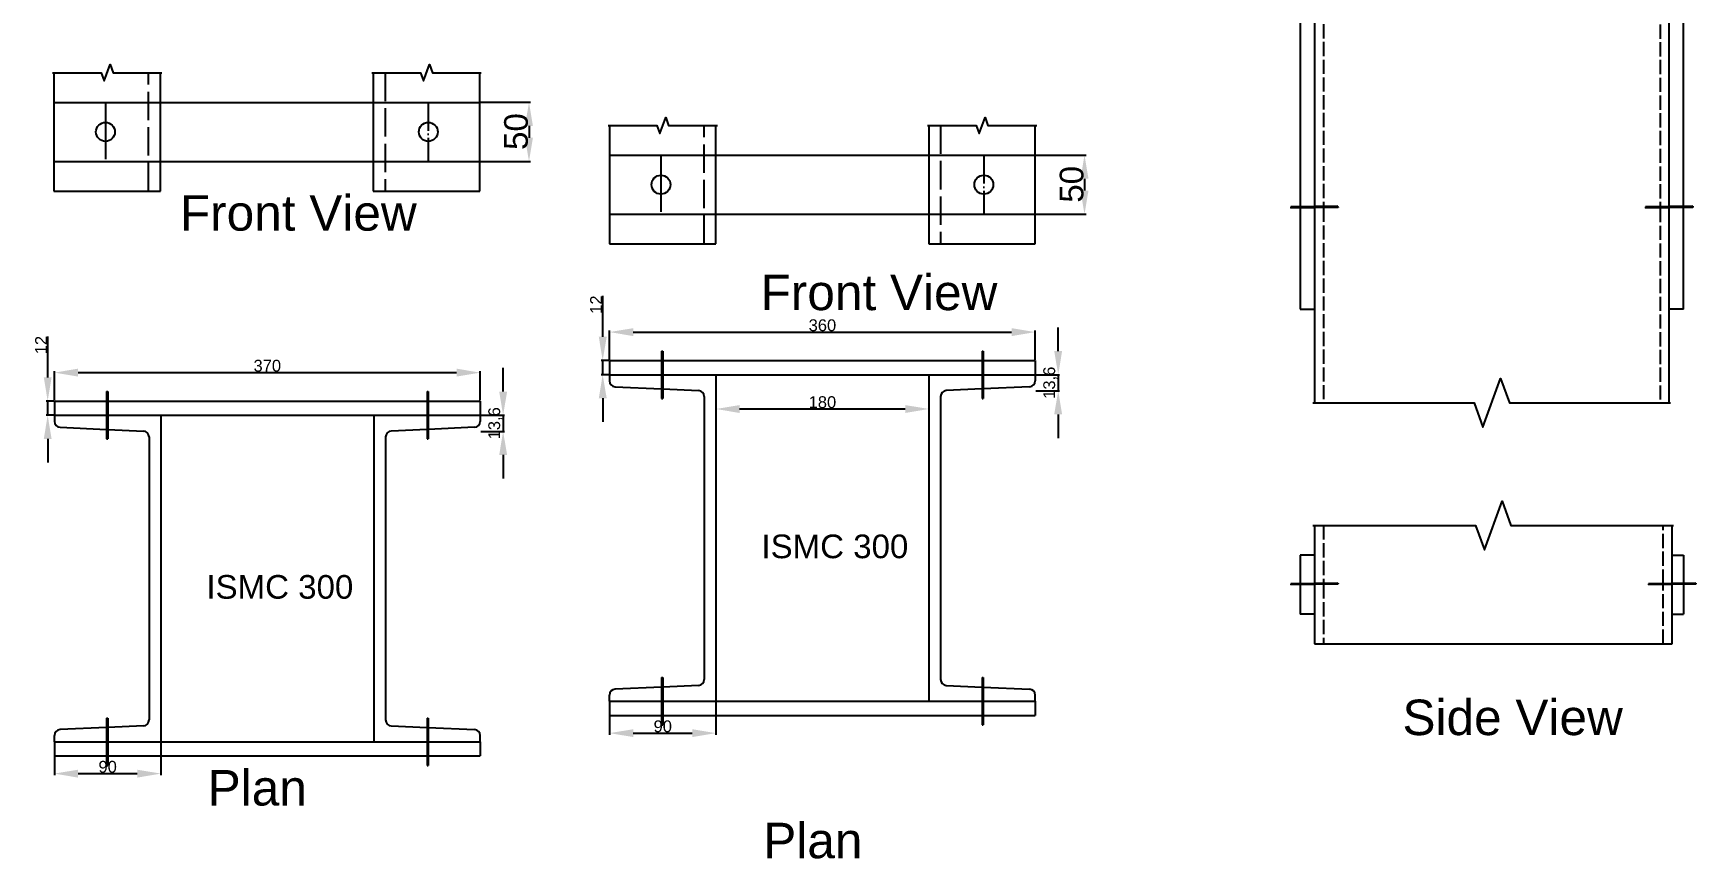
# Model space of a CAD drawing. Header units: millimetres. Extents: x 1249 to 2724, y 773 to 2833.
# Drawn here: x 1249 to 2655, y 773 to 1471 of the extents above; entities that cross this region are included whole.
import ezdxf

# ---------------------------------------------------------------- set-up
doc = ezdxf.new("R2010")
doc.units = ezdxf.units.MM
doc.linetypes.add('ACAD_ISO02W100', pattern=[15, 12, -3])
doc.linetypes.add('ACAD_ISO04W100', pattern=[30, 24, -3, 0, -3])
doc.styles.get("Standard").update_dxf_attribs({"font": 'arial.ttf'})
doc.dimstyles.new('ISO-25', dxfattribs={"dimtxt": 2.5, "dimasz": 2.5, "dimexe": 1.25, "dimexo": 0.625, "dimtad": 1, "dimtxsty": 'Standard', "dimcen": 2.5, "dimadec": 0, "dimazin": 0, "dimtfac": 1, "dimtmove": 0, "dimatfit": 3, "dimfxl": 1, "dimarcsym": 0})

# ---------------------------------------------------------------- blocks, each defined once
blk = doc.blocks.new('*D23')
at = {"color": 0, "lineweight": -2, "transparency": 16777216}
for p, q in [((1627.1, 1412.8), (1669.3, 1412.8)), ((1668.1, 1392.8), (1668.1, 1382.8)), ((1627.1, 1362.8), (1669.3, 1362.8))]:
    blk.add_line(p, q, dxfattribs=at)
at = {"color": 0, "transparency": 16777216}
for points in [[(1664.7, 1392.8), (1671.4, 1392.8), (1668.1, 1412.8)], [(1664.7, 1382.8), (1671.4, 1382.8), (1668.1, 1362.8)]]:
    blk.add_solid(points, dxfattribs=at)
at = {"layer": 'Defpoints', "color": 0, "transparency": 16777216}
for p in [(1626.4, 1412.8), (1626.4, 1362.8), (1668.1, 1362.8)]:
    blk.add_point(p, dxfattribs=at)
at = {"color": 0, "transparency": 16777216, "insert": (1657.2, 1388.1), "char_height": 20, "attachment_point": 5, "rotation": 90}
blk.add_mtext('50', dxfattribs=at)
blk = doc.blocks.new('*D25')
at = {"color": 0, "lineweight": -2, "transparency": 16777216}
for p, q in [((1266.8, 1161), (1266.8, 1185.6)), ((1286.8, 1184.3), (1606.8, 1184.3)), ((1626.8, 1161), (1626.8, 1185.6))]:
    blk.add_line(p, q, dxfattribs=at)
at = {"color": 0, "transparency": 16777216}
for points in [[(1286.8, 1187.7), (1286.8, 1181), (1266.8, 1184.3)], [(1606.8, 1187.7), (1606.8, 1181), (1626.8, 1184.3)]]:
    blk.add_solid(points, dxfattribs=at)
at = {"layer": 'Defpoints', "color": 0, "transparency": 16777216}
for p in [(1626.8, 1184.3), (1266.8, 1160.3), (1626.8, 1160.3)]:
    blk.add_point(p, dxfattribs=at)
at = {"color": 0, "transparency": 16777216, "insert": (1446.8, 1190.1), "char_height": 10, "attachment_point": 5}
blk.add_mtext('370', dxfattribs=at)
blk = doc.blocks.new('*D26')
at = {"color": 0, "lineweight": -2, "transparency": 16777216}
for p, q in [((1261.1, 1180.3), (1261.1, 1214.9)), ((1266.2, 1160.3), (1259.8, 1160.3)), ((1261.1, 1148.3), (1261.1, 1160.3)), ((1266.2, 1148.3), (1259.8, 1148.3)), ((1261.1, 1128.3), (1261.1, 1108.3))]:
    blk.add_line(p, q, dxfattribs=at)
at = {"color": 0, "transparency": 16777216}
for points in [[(1257.8, 1180.3), (1264.4, 1180.3), (1261.1, 1160.3)], [(1257.8, 1128.3), (1264.4, 1128.3), (1261.1, 1148.3)]]:
    blk.add_solid(points, dxfattribs=at)
at = {"layer": 'Defpoints', "color": 0, "transparency": 16777216}
for p in [(1261.1, 1160.3), (1266.8, 1160.3), (1266.8, 1148.3)]:
    blk.add_point(p, dxfattribs=at)
at = {"color": 0, "transparency": 16777216, "insert": (1255.5, 1207.6), "char_height": 10, "attachment_point": 5, "rotation": 90}
blk.add_mtext('12', dxfattribs=at)
blk = doc.blocks.new('*D15')
at = {"color": 0, "lineweight": -2, "transparency": 16777216}
for p, q in [((1646.2, 1168.3), (1646.2, 1188.3)), ((1627.5, 1148.3), (1647.5, 1148.3)), ((1646.2, 1148.3), (1646.2, 1134.7)), ((1627.5, 1134.7), (1647.5, 1134.7)), ((1646.2, 1114.7), (1646.2, 1094.7))]:
    blk.add_line(p, q, dxfattribs=at)
at = {"color": 0, "transparency": 16777216}
for points in [[(1642.9, 1168.3), (1649.6, 1168.3), (1646.2, 1148.3)], [(1642.9, 1114.7), (1649.6, 1114.7), (1646.2, 1134.7)]]:
    blk.add_solid(points, dxfattribs=at)
at = {"layer": 'Defpoints', "color": 0, "transparency": 16777216}
for p in [(1626.8, 1148.3), (1626.8, 1134.7), (1646.2, 1134.7)]:
    blk.add_point(p, dxfattribs=at)
at = {"color": 0, "transparency": 16777216, "insert": (1639.6, 1141.5), "char_height": 10, "attachment_point": 5, "rotation": 90}
blk.add_mtext('13,6', dxfattribs=at)
blk = doc.blocks.new('*D27')
at = {"color": 0, "lineweight": -2, "transparency": 16777216}
for p, q in [((1266.8, 871.7), (1266.8, 844.1)), ((1356.8, 871.7), (1356.8, 844.1)), ((1286.8, 845.4), (1336.8, 845.4))]:
    blk.add_line(p, q, dxfattribs=at)
at = {"color": 0, "transparency": 16777216}
for points in [[(1286.8, 848.7), (1286.8, 842), (1266.8, 845.4)], [(1336.8, 848.7), (1336.8, 842), (1356.8, 845.4)]]:
    blk.add_solid(points, dxfattribs=at)
at = {"layer": 'Defpoints', "color": 0, "transparency": 16777216}
for p in [(1266.8, 872.3), (1356.8, 872.3), (1356.8, 845.4)]:
    blk.add_point(p, dxfattribs=at)
at = {"color": 0, "transparency": 16777216, "insert": (1311.8, 851.1), "char_height": 10, "attachment_point": 5}
blk.add_mtext('90', dxfattribs=at)
blk = doc.blocks.new('*D119')
at = {"color": 0, "lineweight": -2, "transparency": 16777216}
for p, q in [((2096.8, 1368.2), (2139.1, 1368.2)), ((2137.8, 1348.2), (2137.8, 1338.2)), ((2096.8, 1318.2), (2139.1, 1318.2))]:
    blk.add_line(p, q, dxfattribs=at)
at = {"color": 0, "transparency": 16777216}
for points in [[(2134.5, 1348.2), (2141.2, 1348.2), (2137.8, 1368.2)], [(2134.5, 1338.2), (2141.2, 1338.2), (2137.8, 1318.2)]]:
    blk.add_solid(points, dxfattribs=at)
at = {"layer": 'Defpoints', "color": 0, "transparency": 16777216}
for p in [(2096.2, 1368.2), (2096.2, 1318.2), (2137.8, 1318.2)]:
    blk.add_point(p, dxfattribs=at)
at = {"color": 0, "transparency": 16777216, "insert": (2127, 1343.5), "char_height": 20, "attachment_point": 5, "rotation": 90}
blk.add_mtext('50', dxfattribs=at)
blk = doc.blocks.new('*D121')
at = {"color": 0, "lineweight": -2, "transparency": 16777216}
for p, q in [((1736.2, 1195.2), (1736.2, 1219.8)), ((1756.2, 1218.6), (2076.2, 1218.6)), ((2096.2, 1195.2), (2096.2, 1219.8))]:
    blk.add_line(p, q, dxfattribs=at)
at = {"color": 0, "transparency": 16777216}
for points in [[(1756.2, 1221.9), (1756.2, 1215.2), (1736.2, 1218.6)], [(2076.2, 1221.9), (2076.2, 1215.2), (2096.2, 1218.6)]]:
    blk.add_solid(points, dxfattribs=at)
at = {"layer": 'Defpoints', "color": 0, "transparency": 16777216}
for p in [(2096.2, 1218.6), (1736.2, 1194.6), (2096.2, 1194.6)]:
    blk.add_point(p, dxfattribs=at)
at = {"color": 0, "transparency": 16777216, "insert": (1916.2, 1224.3), "char_height": 10, "attachment_point": 5}
blk.add_mtext('360', dxfattribs=at)
blk = doc.blocks.new('*D122')
at = {"color": 0, "lineweight": -2, "transparency": 16777216}
for p, q in [((1730.4, 1214.6), (1730.4, 1249.1)), ((1735.6, 1194.6), (1729.2, 1194.6)), ((1735.6, 1182.6), (1729.2, 1182.6)), ((1730.4, 1182.6), (1730.4, 1194.6)), ((1730.4, 1162.6), (1730.4, 1142.6))]:
    blk.add_line(p, q, dxfattribs=at)
at = {"color": 0, "transparency": 16777216}
for points in [[(1727.1, 1214.6), (1733.8, 1214.6), (1730.4, 1194.6)], [(1727.1, 1162.6), (1733.8, 1162.6), (1730.4, 1182.6)]]:
    blk.add_solid(points, dxfattribs=at)
at = {"layer": 'Defpoints', "color": 0, "transparency": 16777216}
for p in [(1730.4, 1194.6), (1736.2, 1194.6), (1736.2, 1182.6)]:
    blk.add_point(p, dxfattribs=at)
at = {"color": 0, "transparency": 16777216, "insert": (1724.8, 1241.8), "char_height": 10, "attachment_point": 5, "rotation": 90}
blk.add_mtext('12', dxfattribs=at)
blk = doc.blocks.new('*D111')
at = {"color": 0, "lineweight": -2, "transparency": 16777216}
for p, q in [((2115.6, 1202.6), (2115.6, 1222.6)), ((2096.8, 1182.6), (2116.8, 1182.6)), ((2115.6, 1182.6), (2115.6, 1169)), ((2096.8, 1169), (2116.8, 1169)), ((2115.6, 1149), (2115.6, 1129))]:
    blk.add_line(p, q, dxfattribs=at)
at = {"color": 0, "transparency": 16777216}
for points in [[(2112.2, 1202.6), (2118.9, 1202.6), (2115.6, 1182.6)], [(2112.2, 1149), (2118.9, 1149), (2115.6, 1169)]]:
    blk.add_solid(points, dxfattribs=at)
at = {"layer": 'Defpoints', "color": 0, "transparency": 16777216}
for p in [(2096.2, 1182.6), (2096.2, 1169), (2115.6, 1169)]:
    blk.add_point(p, dxfattribs=at)
at = {"color": 0, "transparency": 16777216, "insert": (2108.9, 1175.8), "char_height": 10, "attachment_point": 5, "rotation": 90}
blk.add_mtext('13,6', dxfattribs=at)
blk = doc.blocks.new('*D123')
at = {"color": 0, "lineweight": -2, "transparency": 16777216}
for p, q in [((1736.2, 905.9), (1736.2, 878.3)), ((1826.2, 905.9), (1826.2, 878.3)), ((1756.2, 879.6), (1806.2, 879.6))]:
    blk.add_line(p, q, dxfattribs=at)
at = {"color": 0, "transparency": 16777216}
for points in [[(1756.2, 882.9), (1756.2, 876.3), (1736.2, 879.6)], [(1806.2, 882.9), (1806.2, 876.3), (1826.2, 879.6)]]:
    blk.add_solid(points, dxfattribs=at)
at = {"layer": 'Defpoints', "color": 0, "transparency": 16777216}
for p in [(1736.2, 906.6), (1826.2, 906.6), (1826.2, 879.6)]:
    blk.add_point(p, dxfattribs=at)
at = {"color": 0, "transparency": 16777216, "insert": (1781.2, 885.3), "char_height": 10, "attachment_point": 5}
blk.add_mtext('90', dxfattribs=at)
blk = doc.blocks.new('*D124')
at = {"color": 0, "lineweight": -2, "transparency": 16777216}
for p, q in [((1826.2, 1181.9), (1826.2, 1152.3)), ((2006.2, 1181.9), (2006.2, 1152.3)), ((1846.2, 1153.6), (1986.2, 1153.6))]:
    blk.add_line(p, q, dxfattribs=at)
at = {"color": 0, "transparency": 16777216}
for points in [[(1846.2, 1156.9), (1846.2, 1150.2), (1826.2, 1153.6)], [(1986.2, 1156.9), (1986.2, 1150.2), (2006.2, 1153.6)]]:
    blk.add_solid(points, dxfattribs=at)
at = {"layer": 'Defpoints', "color": 0, "transparency": 16777216}
for p in [(1826.2, 1182.6), (2006.2, 1182.6), (2006.2, 1153.6)]:
    blk.add_point(p, dxfattribs=at)
at = {"color": 0, "transparency": 16777216, "insert": (1916.2, 1159.3), "char_height": 10, "attachment_point": 5}
blk.add_mtext('180', dxfattribs=at)

msp = doc.modelspace()

# ---------------------------------------------------------------- hatches: boundary and pattern name
h = msp.add_hatch(color=256)
h.dxf.hatch_style = 1
h.paths.add_polyline_path([(2652.172, 1324.964), (2612.178, 1324.326), (2612.193, 1323.327), (2652.188, 1323.964)])
h.paths.add_polyline_path([(2352.172, 1324.964), (2312.178, 1324.326), (2312.193, 1323.327), (2352.188, 1323.964)])
h.paths.add_polyline_path([(2352.188, 1659.014), (2352.172, 1660.014), (2312.178, 1659.377), (2312.193, 1658.377)])
h.paths.add_polyline_path([(2652.172, 1660.014), (2612.178, 1659.377), (2612.193, 1658.377), (2652.188, 1659.014)])
h.paths.add_polyline_path([(2352.172, 1995.065), (2312.178, 1994.427), (2312.193, 1993.427), (2352.188, 1994.065)])
h.paths.add_polyline_path([(2652.172, 1995.065), (2612.178, 1994.427), (2612.193, 1993.427), (2652.188, 1994.065)])
h.paths.add_polyline_path([(2352.172, 2330.115), (2312.178, 2329.478), (2312.193, 2328.478), (2352.188, 2329.115)])
h.paths.add_polyline_path([(2352.172, 2665.165), (2312.178, 2664.528), (2312.193, 2663.528), (2352.188, 2664.166)])
h.paths.add_polyline_path([(2652.188, 2664.166), (2652.172, 2665.165), (2612.178, 2664.528), (2612.193, 2663.528)])
h.paths.add_polyline_path([(2652.188, 2329.115), (2652.172, 2330.115), (2612.178, 2329.478), (2612.193, 2328.478)])
h = msp.add_hatch(color=256)
h.dxf.hatch_style = 1
h.paths.add_polyline_path([(1781.188, 926.56), (1780.188, 926.56), (1780.188, 886.56), (1781.188, 886.56)])
h.paths.add_polyline_path([(2052.188, 926.56), (2051.188, 926.56), (2051.188, 886.56), (2052.188, 886.56)])
h.paths.add_polyline_path([(2052.188, 1202.56), (2051.188, 1202.56), (2051.188, 1162.56), (2052.188, 1162.56)])
h.paths.add_polyline_path([(1781.188, 1202.56), (1780.188, 1202.56), (1780.188, 1162.56), (1781.188, 1162.56)])
h = msp.add_hatch(color=256)
h.dxf.hatch_style = 1
h.paths.add_polyline_path([(1311.846, 892.327), (1310.846, 892.327), (1310.846, 852.327), (1311.846, 852.327)])
h.paths.add_polyline_path([(1582.846, 892.327), (1581.846, 892.327), (1581.846, 852.327), (1582.846, 852.327)])
h.paths.add_polyline_path([(1582.846, 1168.327), (1581.846, 1168.327), (1581.846, 1128.327), (1582.846, 1128.327)])
h.paths.add_polyline_path([(1311.846, 1168.327), (1310.846, 1168.327), (1310.846, 1128.327), (1311.846, 1128.327)])
h = msp.add_hatch(color=256)
h.dxf.hatch_style = 1
h.paths.add_polyline_path([(2654.688, 1005.481), (2654.672, 1006.481), (2614.678, 1005.843), (2614.693, 1004.843)])
h.paths.add_polyline_path([(2352.188, 1005.481), (2352.172, 1006.481), (2312.178, 1005.843), (2312.193, 1004.843)])

# ---------------------------------------------------------------- linework, layer by layer
for p, q in [((2644.191, 1324.837), (2644.191, 1658.887)), ((2320.191, 1658.504), (2320.191, 1324.454)), ((2332.191, 1658.696), (2332.191, 1324.645)), ((2632.191, 1324.645), (2632.191, 1658.696)), ((1266.429, 1437.773), (1266.429, 1337.773)), ((1356.429, 1337.773), (1356.429, 1437.773)), ((1536.429, 1437.773), (1536.429, 1337.773)), ((1626.429, 1337.773), (1626.429, 1437.773)), ((1266.429, 1412.773), (1626.429, 1412.773)), ((1736.188, 1393.215), (1736.188, 1293.215)), ((1826.188, 1293.215), (1826.188, 1393.215)), ((2006.188, 1393.215), (2006.188, 1293.215)), ((2096.188, 1293.215), (2096.188, 1393.215)), ((1736.188, 1368.215), (2096.188, 1368.215)), ((1266.429, 1362.773), (1626.429, 1362.773)), ((1266.429, 1337.773), (1356.429, 1337.773)), ((1536.429, 1337.773), (1626.429, 1337.773)), ((2352.172, 1324.964), (2312.178, 1324.326)), ((2312.178, 1324.326), (2312.193, 1323.327)), ((2352.188, 1323.964), (2312.193, 1323.327)), ((2320.191, 1323.454), (2320.191, 1237.985)), ((2332.191, 1323.645), (2332.191, 1237.985)), ((2352.172, 1324.964), (2352.188, 1323.964)), ((2652.172, 1324.964), (2612.178, 1324.326)), ((2612.178, 1324.326), (2612.193, 1323.327)), ((2652.188, 1323.964), (2612.193, 1323.327)), ((2632.191, 1237.985), (2632.191, 1323.645)), ((2644.191, 1237.985), (2644.191, 1323.836)), ((2652.172, 1324.964), (2652.188, 1323.964)), ((1736.188, 1318.215), (2096.188, 1318.215)), ((1736.188, 1293.215), (1826.188, 1293.215)), ((2006.188, 1293.215), (2096.188, 1293.215)), ((2320.191, 1237.985), (2332.191, 1237.985)), ((2332.191, 1237.985), (2332.191, 1158.696)), ((2632.191, 1158.696), (2632.191, 1237.985)), ((2644.191, 1237.985), (2632.191, 1237.985)), ((1780.188, 1202.56), (1780.188, 1162.56)), ((1780.188, 1202.56), (1781.188, 1202.56)), ((1781.188, 1202.56), (1781.188, 1162.56)), ((2051.188, 1202.56), (2051.188, 1162.56)), ((2051.188, 1202.56), (2052.188, 1202.56)), ((2052.188, 1202.56), (2052.188, 1162.56)), ((1736.188, 1194.56), (1780.188, 1194.56)), ((1736.188, 1194.56), (1736.188, 1182.56)), ((1736.188, 1182.56), (1780.188, 1182.56)), ((1736.188, 1182.56), (1736.188, 1177.341)), ((1781.188, 1194.56), (2051.188, 1194.56)), ((1781.188, 1182.56), (2051.188, 1182.56)), ((1826.188, 1182.56), (1826.188, 906.56)), ((2006.188, 1182.56), (2006.188, 906.56)), ((2052.188, 1194.56), (2096.188, 1194.56)), ((2052.188, 1182.56), (2096.188, 1182.56)), ((2096.188, 1194.56), (2096.188, 1182.56)), ((2096.188, 1182.56), (2096.188, 1177.341)), ((1310.846, 1168.327), (1310.846, 1128.327)), ((1310.846, 1168.327), (1311.846, 1168.327)), ((1311.846, 1168.327), (1311.846, 1128.327)), ((1581.846, 1168.327), (1581.846, 1128.327)), ((1581.846, 1168.327), (1582.846, 1168.327)), ((1582.846, 1168.327), (1582.846, 1128.327)), ((1740.964, 1172.346), (1780.188, 1170.58)), ((1781.188, 1170.535), (1811.413, 1169.175)), ((2051.188, 1170.535), (2020.964, 1169.175)), ((2091.413, 1172.346), (2052.188, 1170.58)), ((1266.846, 1160.327), (1310.846, 1160.327)), ((1266.846, 1160.327), (1266.846, 1148.327)), ((1311.846, 1160.327), (1581.846, 1160.327)), ((1582.846, 1160.327), (1626.846, 1160.327)), ((1626.846, 1160.327), (1626.846, 1148.327)), ((1780.188, 1162.56), (1781.188, 1162.56)), ((1816.188, 1164.18), (1816.188, 924.941)), ((2016.188, 1164.18), (2016.188, 924.941)), ((2051.188, 1162.56), (2052.188, 1162.56)), ((2332.191, 1158.696), (2339.791, 1158.696)), ((2624.591, 1158.696), (2632.191, 1158.696)), ((1266.846, 1148.327), (1310.846, 1148.327)), ((1266.846, 1148.327), (1266.846, 1143.107)), ((1311.846, 1148.327), (1581.846, 1148.327)), ((1356.846, 1148.327), (1356.846, 872.327)), ((1536.846, 1148.327), (1536.846, 872.327)), ((1582.846, 1148.327), (1626.846, 1148.327)), ((1626.846, 1148.327), (1626.846, 1143.107)), ((1271.621, 1138.112), (1310.846, 1136.347)), ((1310.846, 1128.327), (1311.846, 1128.327)), ((1311.846, 1136.302), (1342.071, 1134.942)), ((1346.846, 1129.947), (1346.846, 890.707)), ((1546.846, 1129.947), (1546.846, 890.707)), ((1581.846, 1136.302), (1551.621, 1134.942)), ((1581.846, 1128.327), (1582.846, 1128.327)), ((1622.071, 1138.112), (1582.846, 1136.347)), ((2332.191, 1055.162), (2332.191, 1006.162)), ((2634.691, 1006.162), (2634.691, 1055.162)), ((2320.191, 1030.162), (2320.191, 1005.971)), ((2332.191, 1030.162), (2320.191, 1030.162)), ((2634.691, 1030.162), (2644.191, 1030.162)), ((2644.191, 1030.162), (2644.191, 1006.313)), ((2352.172, 1006.481), (2312.178, 1005.843)), ((2312.178, 1005.843), (2312.193, 1004.843)), ((2352.188, 1005.481), (2312.193, 1004.843)), ((2320.191, 1004.971), (2320.191, 980.162)), ((2332.191, 1005.162), (2332.191, 955.162)), ((2352.172, 1006.481), (2352.188, 1005.481)), ((2654.672, 1006.481), (2614.678, 1005.843)), ((2614.678, 1005.843), (2614.693, 1004.843)), ((2654.688, 1005.481), (2614.693, 1004.843)), ((2634.691, 955.162), (2634.691, 1005.162)), ((2644.191, 1005.313), (2644.191, 980.162)), ((2654.672, 1006.481), (2654.688, 1005.481)), ((2332.191, 980.162), (2320.191, 980.162)), ((2634.691, 980.162), (2644.191, 980.162)), ((2332.191, 955.162), (2634.691, 955.162)), ((1780.188, 918.54), (1740.964, 916.775)), ((1780.188, 926.56), (1780.188, 886.56)), ((1780.188, 926.56), (1781.188, 926.56)), ((1781.188, 926.56), (1781.188, 886.56)), ((1811.413, 919.946), (1781.188, 918.585)), ((2020.964, 919.946), (2051.188, 918.585)), ((2051.188, 926.56), (2051.188, 886.56)), ((2051.188, 926.56), (2052.188, 926.56)), ((2052.188, 926.56), (2052.188, 886.56)), ((2052.188, 918.54), (2091.413, 916.775)), ((1736.188, 906.56), (1736.188, 911.78)), ((1736.188, 906.56), (1780.188, 906.56)), ((1736.188, 906.56), (1736.188, 894.56)), ((1781.188, 906.56), (2051.188, 906.56)), ((2006.188, 906.56), (2051.188, 906.56)), ((2052.188, 906.56), (2096.188, 906.56)), ((2052.188, 906.56), (2096.188, 906.56)), ((2096.188, 906.56), (2096.188, 911.78)), ((2096.188, 906.56), (2096.188, 894.56)), ((1310.846, 892.327), (1310.846, 852.327)), ((1310.846, 892.327), (1311.846, 892.327)), ((1311.846, 892.327), (1311.846, 852.327)), ((1342.071, 885.712), (1311.846, 884.352)), ((1551.621, 885.712), (1581.846, 884.352)), ((1581.846, 892.327), (1581.846, 852.327)), ((1581.846, 892.327), (1582.846, 892.327)), ((1582.846, 892.327), (1582.846, 852.327)), ((1736.188, 894.56), (1780.188, 894.56)), ((1780.188, 886.56), (1781.188, 886.56)), ((1781.188, 894.56), (2051.188, 894.56)), ((2051.188, 886.56), (2052.188, 886.56)), ((2052.188, 894.56), (2096.188, 894.56)), ((1266.846, 872.327), (1266.846, 877.547)), ((1266.846, 872.327), (1310.846, 872.327)), ((1266.846, 872.327), (1266.846, 860.327)), ((1310.846, 884.307), (1271.621, 882.542)), ((1311.846, 872.327), (1581.846, 872.327)), ((1536.846, 872.327), (1581.846, 872.327)), ((1582.846, 884.307), (1622.071, 882.542)), ((1582.846, 872.327), (1626.846, 872.327)), ((1582.846, 872.327), (1626.846, 872.327)), ((1626.846, 872.327), (1626.846, 877.547)), ((1626.846, 872.327), (1626.846, 860.327)), ((1266.846, 860.327), (1310.846, 860.327)), ((1311.846, 860.327), (1581.846, 860.327)), ((1582.846, 860.327), (1626.846, 860.327)), ((1310.846, 852.327), (1311.846, 852.327)), ((1581.846, 852.327), (1582.846, 852.327))]:
    msp.add_line(p, q)
at = {"linetype": 'ACAD_ISO02W100'}
for p, q in [((2339.791, 1658.817), (2339.791, 1324.766)), ((2624.591, 1658.575), (2624.591, 1324.524)), ((2339.791, 1323.766), (2339.791, 1158.696)), ((2624.591, 1323.524), (2624.591, 1158.696)), ((2339.791, 1055.162), (2339.791, 1006.283)), ((2627.091, 1006.041), (2627.091, 1055.162)), ((2339.791, 1005.283), (2339.791, 955.162)), ((2627.091, 955.162), (2627.091, 1005.041))]:
    msp.add_line(p, q, dxfattribs=at)
at = {"linetype": 'ACAD_ISO02W100', "ltscale": 2}
for p, q in [((1346.429, 1337.773), (1346.429, 1437.773)), ((1546.429, 1437.773), (1546.429, 1337.773)), ((1816.188, 1293.215), (1816.188, 1393.215)), ((2016.188, 1393.215), (2016.188, 1293.215))]:
    msp.add_line(p, q, dxfattribs=at)
at = {"linetype": 'ACAD_ISO04W100', "ltscale": 2}
for p, q in [((1309.929, 1412.773), (1309.929, 1362.773)), ((1779.688, 1368.215), (1779.688, 1318.215))]:
    msp.add_line(p, q, dxfattribs=at)
at = {"linetype": 'ACAD_ISO04W100'}
for p, q in [((1582.929, 1412.773), (1582.929, 1362.773)), ((2052.688, 1368.215), (2052.688, 1318.215))]:
    msp.add_line(p, q, dxfattribs=at)
at = {"linetype": 'Continuous'}
for points in [[(1265.179, 1437.773), (1306.429, 1437.773), (1308.929, 1430.904), (1313.929, 1444.642), (1316.429, 1437.773), (1357.679, 1437.773)], [(1535.179, 1437.773), (1576.429, 1437.773), (1578.929, 1430.904), (1583.929, 1444.642), (1586.429, 1437.773), (1627.679, 1437.773)], [(1734.938, 1393.215), (1776.188, 1393.215), (1778.688, 1386.346), (1783.688, 1400.084), (1786.188, 1393.215), (1827.438, 1393.215)], [(2004.938, 1393.215), (2046.188, 1393.215), (2048.688, 1386.346), (2053.688, 1400.084), (2056.188, 1393.215), (2097.438, 1393.215)], [(2330.941, 1158.696), (2467.191, 1158.696), (2474.691, 1138.09), (2489.691, 1179.302), (2497.191, 1158.696), (2633.441, 1158.696)], [(2330.941, 1055.162), (2468.441, 1055.162), (2475.941, 1034.556), (2490.941, 1075.768), (2498.441, 1055.162), (2635.941, 1055.162)]]:
    msp.add_lwpolyline(points, dxfattribs=at)
for centre in [(1309.929, 1387.773), (1582.929, 1387.773), (1779.688, 1343.215), (2052.688, 1343.215)]:
    msp.add_circle(centre, 8)
for centre, start, end in [((1741.188, 1177.341), 180, 267.423428), ((1811.188, 1164.18), 0, 87.423428), ((2021.188, 1164.18), 92.576572, 180), ((2091.188, 1177.341), 272.576572, 0), ((1271.846, 1143.107), 180, 267.423428), ((1621.846, 1143.107), 272.576572, 0), ((1341.846, 1129.947), 0, 87.423428), ((1551.846, 1129.947), 92.576572, 180), ((1741.188, 911.78), 92.576572, 180), ((1811.188, 924.941), 272.576572, 0), ((2021.188, 924.941), 180, 267.423428), ((2091.188, 911.78), 0, 87.423428), ((1341.846, 890.707), 272.576572, 0), ((1551.846, 890.707), 180, 267.423428), ((1271.846, 877.547), 92.576572, 180), ((1621.846, 877.547), 0, 87.423428)]:
    msp.add_arc(centre, 5, start, end)

# ---------------------------------------------------------------- texts
at = {"attachment_point": 1}
for s, width, insert, char_height in [('Front View ', 233.37819, (1372.86, 1334.322), 30), ('Front View ', 233.37819, (1863.878, 1267.124), 30), ('ISMC 300', 203.02116, (1864.643, 1047.462), 20), ('ISMC 300', 203.02116, (1395.301, 1013.229), 20), ('Side View ', 233.37819, (2406.678, 907.931), 30), ('Plan', 130.69787, (1396.398, 848.422), 30), ('Plan', 130.69787, (1866.157, 803.864), 30)]:
    msp.add_mtext_dynamic_manual_height_columns(s, width=width, gutter_width=12.5, heights=[0], dxfattribs=dict(at, insert=insert, char_height=char_height))

# ---------------------------------------------------------------- dimensions: what is measured, and where the dimension line sits
for base, p1, p2, override, picture, middle in [((1668.07, 1362.773), (1626.429, 1412.773), (1626.429, 1362.773), {"dimtxt": 20, "dimasz": 20}, '*D23', (1668.07, 1388.059)), ((2137.83, 1318.215), (2096.188, 1368.215), (2096.188, 1318.215), {"dimtxt": 20, "dimasz": 20}, '*D119', (2137.83, 1343.501)), ((2115.581, 1168.96), (2096.188, 1182.56), (2096.188, 1168.96), {"dimtxt": 10, "dimasz": 20}, '*D111', (2115.581, 1175.76)), ((1646.239, 1134.727), (1626.846, 1148.327), (1626.846, 1134.727), {"dimtxt": 10, "dimasz": 20}, '*D15', (1646.239, 1141.527))]:
    dim = msp.add_linear_dim(base=base, p1=p1, p2=p2, angle=90, dimstyle='ISO-25', override=override)
    dim.commit()
    dim.dimension.update_dxf_attribs({"geometry": picture, "text_midpoint": middle, "dimtype": 160})
for base, p1, p2, picture, middle in [((1730.441, 1194.56), (1736.188, 1182.56), (1736.188, 1194.56), '*D122', (1724.795, 1241.826)), ((1261.098, 1160.327), (1266.846, 1148.327), (1266.846, 1160.327), '*D26', (1255.453, 1207.592))]:
    dim = msp.add_linear_dim(base=base, p1=p1, p2=p2, angle=90, dimstyle='ISO-25', override={"dimtxt": 10, "dimasz": 20})
    dim.commit()
    dim.dimension.update_dxf_attribs({"geometry": picture, "text_midpoint": middle})
for base, p1, p2, picture, middle in [((2096.188, 1218.564), (1736.188, 1194.56), (2096.188, 1194.56), '*D121', (1916.188, 1224.299)), ((2006.188, 1153.582), (1826.188, 1182.56), (2006.188, 1182.56), '*D124', (1916.188, 1159.313)), ((1826.188, 879.592), (1736.188, 906.56), (1826.188, 906.56), '*D123', (1781.188, 885.323)), ((1356.846, 845.358), (1266.846, 872.327), (1356.846, 872.327), '*D27', (1311.846, 851.089))]:
    dim = msp.add_linear_dim(base=base, p1=p1, p2=p2, dimstyle='ISO-25', override={"dimtxt": 10, "dimasz": 20})
    dim.commit()
    dim.dimension.update_dxf_attribs({"geometry": picture, "text_midpoint": middle})
dim = msp.add_linear_dim(base=(1626.846, 1184.331), p1=(1266.846, 1160.327), p2=(1626.846, 1160.327), text='370', dimstyle='ISO-25', override={"dimtxt": 10, "dimasz": 20})
dim.commit()
dim.dimension.update_dxf_attribs({"geometry": '*D25', "text_midpoint": (1446.846, 1190.065)})

doc.saveas('drawing.dxf')
